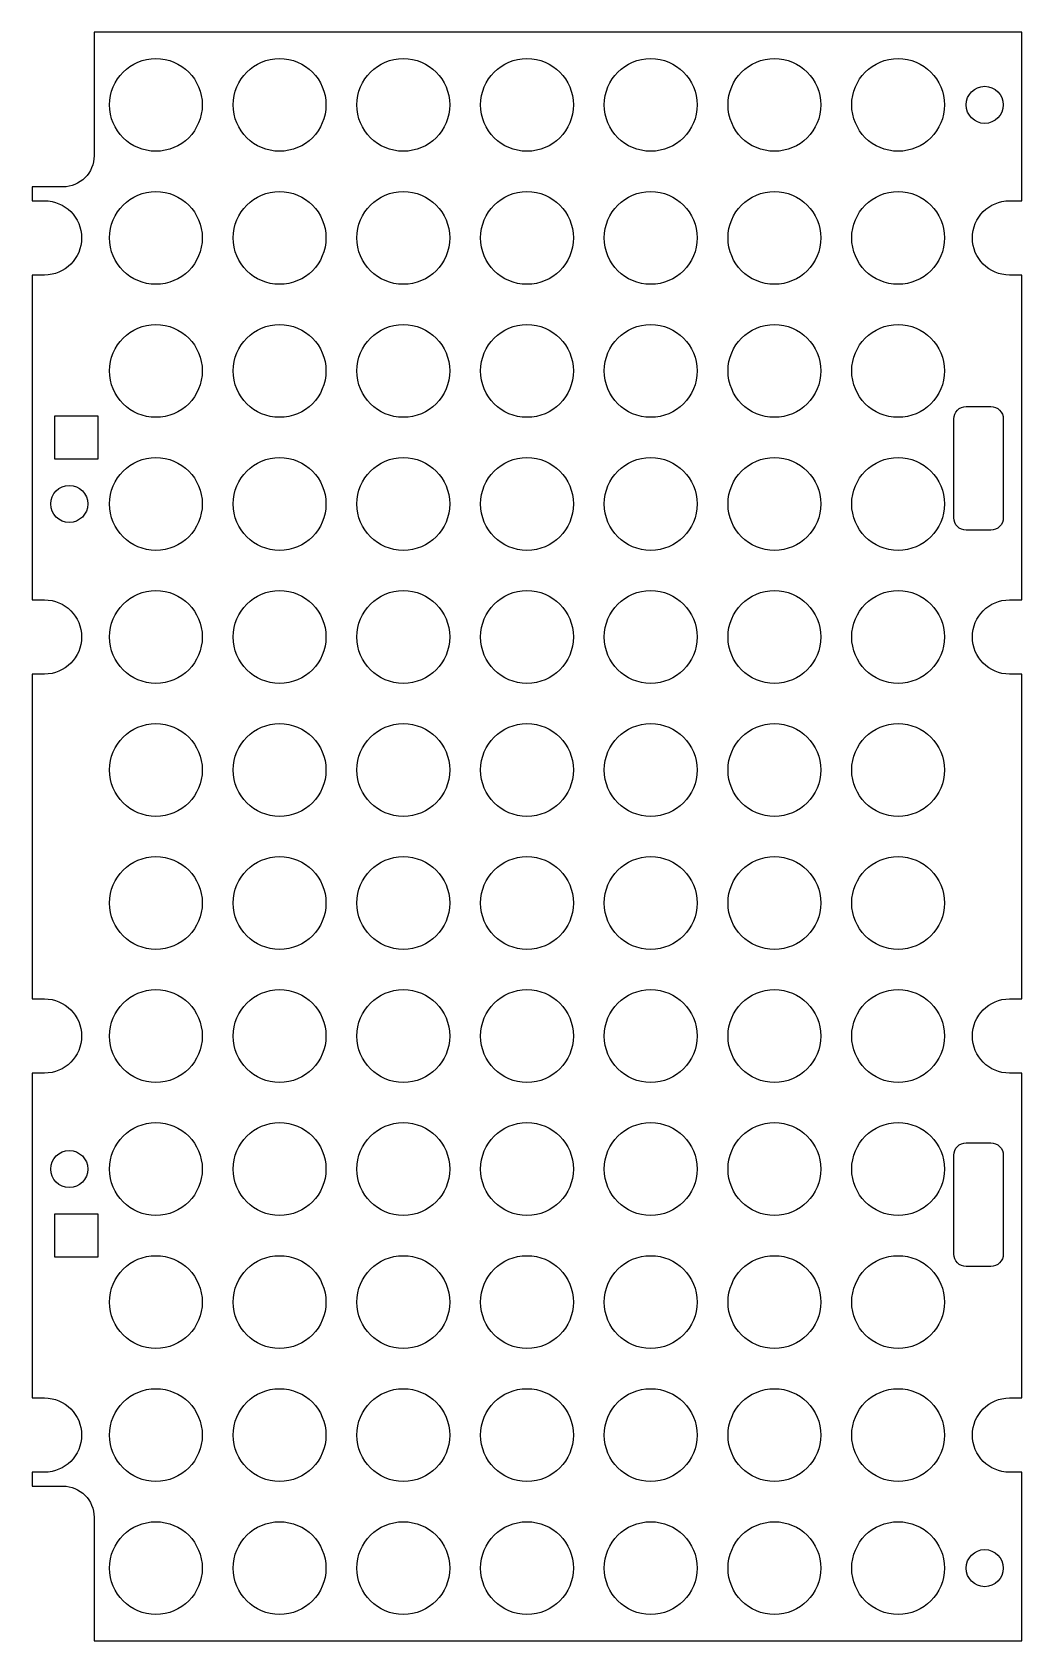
# Model space of a CAD drawing. Header units: millimetres. Extents: x -160 to 0, y 0 to 260.
import ezdxf

# ---------------------------------------------------------------- set-up
doc = ezdxf.new("R2010")
doc.units = ezdxf.units.MM

msp = doc.modelspace()

# ---------------------------------------------------------------- linework, layer by layer
for points in [[(-158, 27.25), (-160, 27.25), (-160, 25), (-155, 25, -0.414214), (-150, 20), (-150, 0), (0, 0), (0, 27.25), (-2, 27.25, -1), (-2, 39.25), (0, 39.25), (0, 91.75), (-2, 91.75, -1), (-2, 103.75), (0, 103.75), (0, 156.25), (-2, 156.25, -1), (-2, 168.25), (0, 168.25), (0, 220.75), (-2, 220.75, -1), (-2, 232.75), (0, 232.75), (0, 260), (-150, 260), (-150, 240, -0.414214), (-155, 235), (-160, 235), (-160, 232.75), (-158, 232.75, -1), (-158, 220.75), (-160, 220.75), (-160, 168.25), (-158, 168.25, -1), (-158, 156.25), (-160, 156.25), (-160, 103.75), (-158, 103.75, -1), (-158, 91.75), (-160, 91.75), (-160, 39.25), (-158, 39.25, -1)], [(-11, 181.5), (-11, 197.5, -0.414214), (-9, 199.5), (-5, 199.5, -0.414214), (-3, 197.5), (-3, 181.5, -0.414214), (-5, 179.5), (-9, 179.5, -0.414214)], [(-3, 78.5), (-3, 62.5, -0.414214), (-5, 60.5), (-9, 60.5, -0.414214), (-11, 62.5), (-11, 78.5, -0.414214), (-9, 80.5), (-5, 80.5, -0.414214)]]:
    msp.add_lwpolyline(points, format="xyb", close=True)
for points in [[(-149.36, 198), (-149.36, 191), (-156.36, 191), (-156.36, 198)], [(-149.36, 69), (-149.36, 62), (-156.36, 62), (-156.36, 69)]]:
    msp.add_lwpolyline(points, close=True)
for centre, radius in [((-140, 248.25), 7.5), ((-120, 248.25), 7.5), ((-100, 248.25), 7.5), ((-80, 248.25), 7.5), ((-60, 248.25), 7.5), ((-40, 248.25), 7.5), ((-20, 248.25), 7.5), ((-6, 248.25), 3), ((-140, 226.75), 7.5), ((-120, 226.75), 7.5), ((-100, 226.75), 7.5), ((-80, 226.75), 7.5), ((-60, 226.75), 7.5), ((-40, 226.75), 7.5), ((-20, 226.75), 7.5), ((-140, 205.25), 7.5), ((-120, 205.25), 7.5), ((-100, 205.25), 7.5), ((-80, 205.25), 7.5), ((-60, 205.25), 7.5), ((-40, 205.25), 7.5), ((-20, 205.25), 7.5), ((-140, 183.75), 7.5), ((-120, 183.75), 7.5), ((-100, 183.75), 7.5), ((-80, 183.75), 7.5), ((-60, 183.75), 7.5), ((-40, 183.75), 7.5), ((-20, 183.75), 7.5), ((-154, 183.75), 3), ((-140, 162.25), 7.5), ((-120, 162.25), 7.5), ((-100, 162.25), 7.5), ((-80, 162.25), 7.5), ((-60, 162.25), 7.5), ((-40, 162.25), 7.5), ((-20, 162.25), 7.5), ((-140, 140.75), 7.5), ((-120, 140.75), 7.5), ((-100, 140.75), 7.5), ((-80, 140.75), 7.5), ((-60, 140.75), 7.5), ((-40, 140.75), 7.5), ((-20, 140.75), 7.5), ((-140, 119.25), 7.5), ((-120, 119.25), 7.5), ((-100, 119.25), 7.5), ((-80, 119.25), 7.5), ((-60, 119.25), 7.5), ((-40, 119.25), 7.5), ((-20, 119.25), 7.5), ((-140, 97.75), 7.5), ((-120, 97.75), 7.5), ((-100, 97.75), 7.5), ((-80, 97.75), 7.5), ((-60, 97.75), 7.5), ((-40, 97.75), 7.5), ((-20, 97.75), 7.5), ((-140, 76.25), 7.5), ((-120, 76.25), 7.5), ((-100, 76.25), 7.5), ((-80, 76.25), 7.5), ((-60, 76.25), 7.5), ((-40, 76.25), 7.5), ((-20, 76.25), 7.5), ((-154, 76.25), 3), ((-140, 54.75), 7.5), ((-120, 54.75), 7.5), ((-100, 54.75), 7.5), ((-80, 54.75), 7.5), ((-60, 54.75), 7.5), ((-40, 54.75), 7.5), ((-20, 54.75), 7.5), ((-140, 33.25), 7.5), ((-120, 33.25), 7.5), ((-100, 33.25), 7.5), ((-80, 33.25), 7.5), ((-60, 33.25), 7.5), ((-40, 33.25), 7.5), ((-20, 33.25), 7.5), ((-140, 11.75), 7.5), ((-120, 11.75), 7.5), ((-100, 11.75), 7.5), ((-80, 11.75), 7.5), ((-60, 11.75), 7.5), ((-40, 11.75), 7.5), ((-20, 11.75), 7.5), ((-6, 11.75), 3)]:
    msp.add_circle(centre, radius)

doc.saveas('drawing.dxf')
